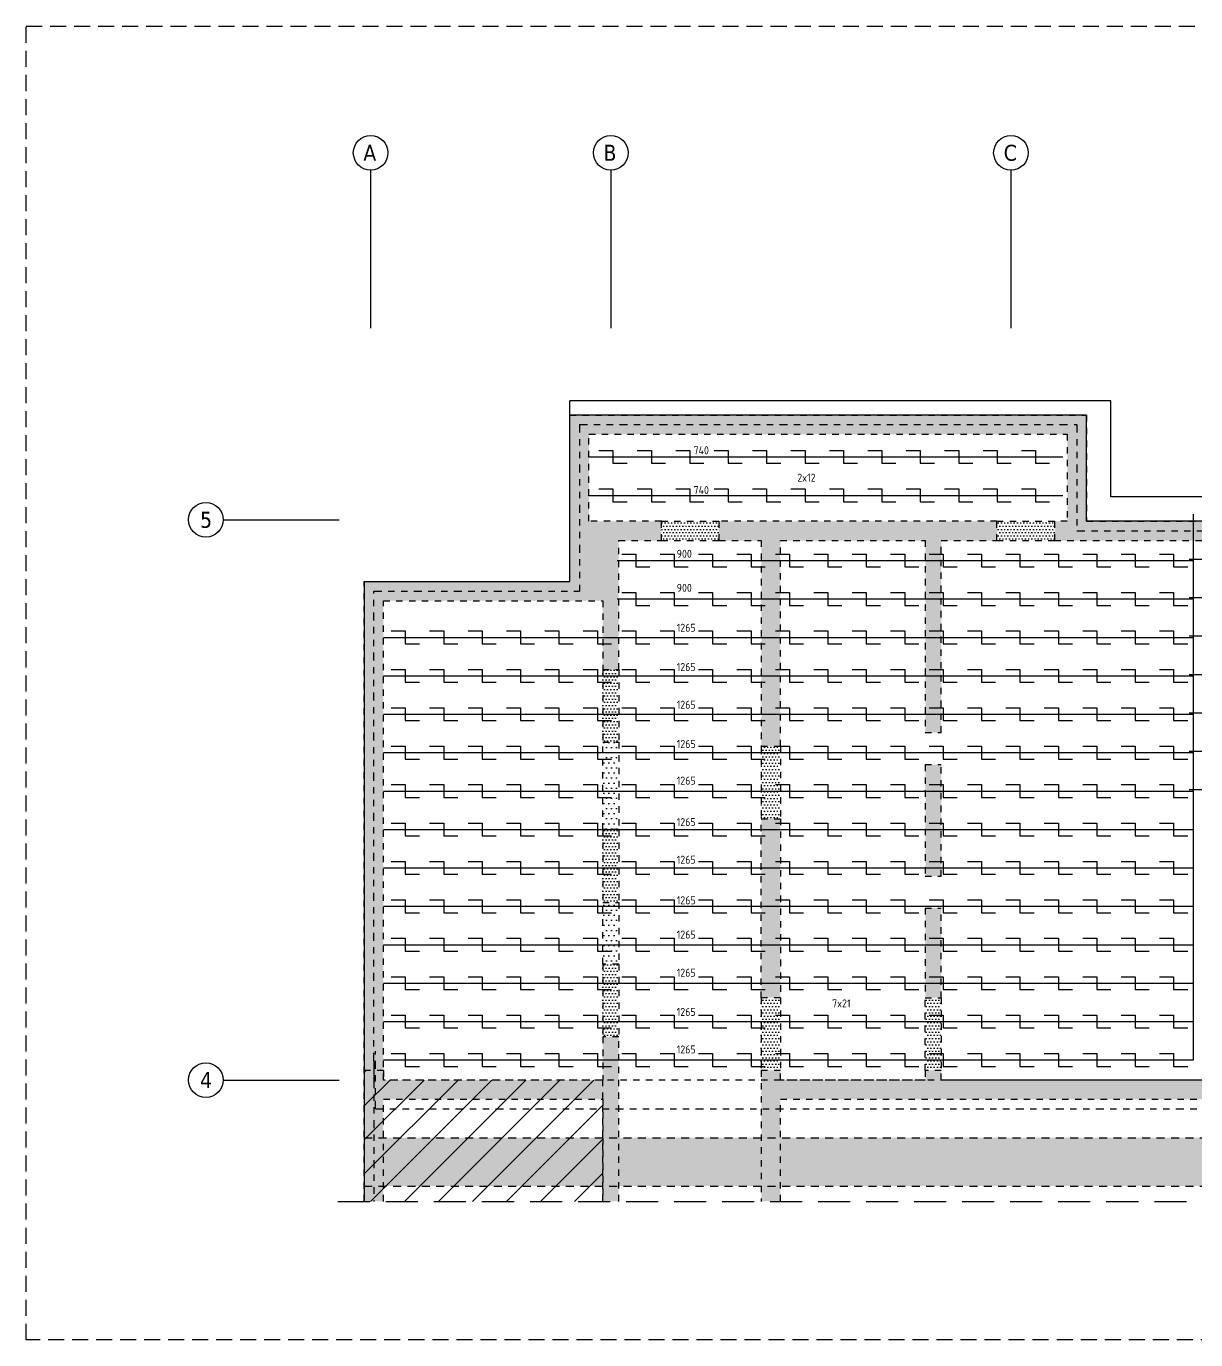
# Model space of a CAD drawing. Extents: x -45 to 98, y -32 to 51.
# Drawn here: x -1.11 to 17.16, y -22.72 to -2.21 of the extents above; entities that cross this region are included whole.
import ezdxf

# ---------------------------------------------------------------- set-up
doc = ezdxf.new("R2010")
doc.units = 0
doc.header["$LTSCALE"] = 0.5
for name, pattern in [('AUSGEZOGEN', [1000.01, 1000, 0.01]), ('DIVIDE2', [0.625, 0.25, -0.125, 0, -0.125, 0, -0.125]), ('DOT', [0.175, 0.05, -0.125]), ('GESTRICHELTX2', [1.5, 1, -0.5]), ('HIDDEN2', [0.187, 0.125, -0.062]), ('STRICHLINIE', [0.75, 0.5, -0.25]), ('VERDECKT', [0.375, 0.25, -0.125])]:
    doc.linetypes.add(name, pattern=pattern)
for name, color, linetype in [('2.UG', 7, 'Continuous'), ('ACHSEN', 7, 'Continuous'), ('AFB', 7, 'Continuous'), ('AFU', 7, 'Continuous'), ('BETON', 7, 'Continuous'), ('Brüstung 2.UG', 7, 'Continuous'), ('DETAIL', 7, 'Continuous'), ('DRUEBER', 7, 'Continuous'), ('grau_hell', 7, 'Continuous'), ('HILFE', 7, 'Continuous'), ('OBJEKT', 7, 'Continuous'), ('RND', 7, 'Continuous'), ('SCHRAFF', 7, 'Continuous'), ('VERDECKT', 7, 'Continuous'), ('Versprung oberseitig', 7, 'Continuous')]:
    doc.layers.add(name, color=color, linetype=linetype)
doc.layers.add('NOPLOT', color=7, linetype='Continuous', plot=False)
doc.styles.add('helv', font='tahoma.ttf')
doc.styles.add('txt', font='isocp.shx')
pattern_1 = [(0, (-77.654074, 452.18361), (0.025, 0.05), [0, -0.05])]
pattern_2 = [(0, (-1.49329, -45.53881), (0.0396875, 0.079375), [0, -0.079375])]

msp = doc.modelspace()

# ---------------------------------------------------------------- hatches: boundary and pattern name
at = {"layer": 'Brüstung 2.UG', "linetype": 'DOT'}
h = msp.add_hatch(dxfattribs=at)
h.set_pattern_fill('DOTS', color=102, scale=0.8, double=1)
h.set_pattern_definition(pattern_1)
h.paths.add_polyline_path([(9.7102, -10.2403), (9.7102, -9.9403), (8.8102, -9.9403), (8.8102, -10.2403)])
h = msp.add_hatch(dxfattribs=at)
h.set_pattern_fill('DOTS', color=102, scale=0.8, double=1)
h.set_pattern_definition(pattern_1)
h.paths.add_polyline_path([(14.2702, -9.9403), (14.0502, -9.9403), (14.0502, -10.2403), (14.2702, -10.2403)])
h.paths.add_polyline_path([(14.9502, -10.2403), (14.9502, -9.9403), (14.2702, -9.9403), (14.2702, -10.2403)])
h = msp.add_hatch(dxfattribs=at)
h.set_pattern_fill('DOTS', color=102, scale=0.8, double=1)
h.set_pattern_definition(pattern_1)
h.paths.add_polyline_path([(7.8952, -13.3903), (8.1452, -13.3903), (8.1452, -12.2553), (7.8952, -12.2553)])
h = msp.add_hatch(dxfattribs=at)
h.set_pattern_fill('DOTS', color=102, scale=0.8, double=1)
h.set_pattern_definition(pattern_1)
h.paths.add_polyline_path([(10.3702, -14.5853), (10.6702, -14.5853), (10.6702, -13.4503), (10.3702, -13.4503)])
h = msp.add_hatch(dxfattribs=at)
h.set_pattern_fill('DOTS', color=102, scale=0.8, double=1)
h.set_pattern_definition(pattern_1)
h.paths.add_polyline_path([(7.8952, -15.8903), (8.1452, -15.8903), (8.1452, -14.7553), (7.8952, -14.7553)])
h = msp.add_hatch(dxfattribs=at)
h.set_pattern_fill('DOTS', color=102, scale=0.8, double=1)
h.set_pattern_definition(pattern_1)
h.paths.add_polyline_path([(7.8952, -17.9903), (8.1452, -17.9903), (8.1452, -16.8553), (7.8952, -16.8553)])
h = msp.add_hatch(dxfattribs=at)
h.set_pattern_fill('DOTS', color=102, scale=0.8, double=1)
h.set_pattern_definition(pattern_1)
h.paths.add_polyline_path([(10.3702, -18.5153), (10.6702, -18.5153), (10.6702, -17.3803), (10.3702, -17.3803)])
h = msp.add_hatch(dxfattribs=at)
h.set_pattern_fill('DOTS', color=102, scale=0.8, double=1)
h.set_pattern_definition(pattern_1)
h.paths.add_polyline_path([(13.1802, -17.3803), (12.9302, -17.3803), (12.9302, -18.5153), (13.1802, -18.5153)])
at = {"layer": 'DRUEBER', "linetype": 'AUSGEZOGEN'}
h = msp.add_hatch(dxfattribs=at)
h.set_pattern_fill('ANSI31', color=8, scale=3, style=0, double=1)
h.set_pattern_definition([(45, (-74.4147, 521.24126), (-0.26516504, 0.26516504), [])])
h.paths.add_polyline_path([(4.1702, -20.5598), (7.8952, -20.5598), (7.8952, -18.6653), (4.4702, -18.6653), (4.4702, -18.5153), (4.1702, -18.5153)])
at = {"layer": 'grau_hell'}
h = msp.add_hatch(color=9, dxfattribs=at)
h.paths.add_polyline_path([(40.9252, -20.3203), (40.1702, -19.5653), (4.1702, -19.5653), (4.1702, -20.3203)])
h.paths.add_polyline_path([(40.1702, -19.5653), (40.9252, -20.3203), (40.9252, -18.6653), (40.1702, -18.6653)])
at = {"layer": 'SCHRAFF', "linetype": 'AUSGEZOGEN'}
h = msp.add_hatch(dxfattribs=at)
h.set_pattern_fill('DOTS', scale=0.05, double=1)
h.set_pattern_definition(pattern_2)
h.paths.add_polyline_path([(38.2202, -9.9403), (38.2202, -7.1653), (39.8702, -7.1653), (39.8702, -9.9403)], flags=16)
h.paths.add_polyline_path([(4.1702, -20.5598), (4.4702, -20.5598), (4.4702, -18.9653), (7.8952, -18.9653), (7.8952, -20.5598), (8.1452, -20.5598), (8.1452, -17.9903), (7.8952, -17.9903), (7.8952, -18.6653), (4.4702, -18.6653), (4.4702, -11.1803), (7.8952, -11.1803), (7.8952, -12.2553), (8.1452, -12.2553), (8.1452, -10.2403), (8.8102, -10.2403), (8.8102, -9.9403), (7.6802, -9.9403), (7.6802, -8.5803), (15.1502, -8.5803), (15.1502, -9.9403), (14.9502, -9.9403), (14.9502, -10.2403), (17.5702, -10.2403), (17.5702, -13.2403), (17.8202, -13.2403), (17.8202, -10.2403), (24.1202, -10.2403), (24.1202, -13.2303), (24.3702, -13.2303), (24.3702, -10.2403), (26.9202, -10.2403), (26.9202, -8.5203), (26.6702, -8.5203), (26.6702, -9.9403), (22.2902, -9.9403), (22.2902, -7.1653), (26.6702, -7.1653), (26.6702, -7.3853), (26.9202, -7.3853), (26.9202, -7.1653), (29.1452, -7.1653), (29.1452, -8.2153), (29.3952, -8.2153), (29.3952, -7.1653), (37.9202, -7.1653), (37.9202, -9.9403), (29.3952, -9.9403), (29.3952, -9.3503), (29.1452, -9.3503), (29.1452, -10.2403), (31.6452, -10.2403), (31.6452, -10.4253), (31.8952, -10.4253), (31.8952, -10.2403), (39.8702, -10.2403), (39.8702, -18.6653), (31.8952, -18.6653), (31.8952, -13.5153), (31.6452, -13.5153), (31.6452, -18.6653), (29.3952, -18.6653), (29.3952, -18.2153), (29.1452, -18.2153), (29.1452, -20.5598), (29.3952, -20.5598), (29.3952, -18.9653), (36.6452, -18.9653), (36.6452, -20.5598), (36.8952, -20.5598), (36.8952, -18.9653), (39.1452, -18.9653), (39.1452, -20.5598), (39.3952, -20.5598), (39.3952, -18.9653), (41.36, -18.9653), (41.36, -18.6653), (40.1702, -18.6653), (40.1702, -6.8653), (21.9902, -6.8653), (21.9902, -9.9403), (15.4502, -9.9403), (15.4502, -8.2803), (7.3802, -8.2803), (7.3802, -10.8803), (4.1702, -10.8803)])
h = msp.add_hatch(dxfattribs=at)
h.set_pattern_fill('DOTS', scale=0.05, double=1)
h.set_pattern_definition(pattern_2)
h.paths.add_polyline_path([(14.0502, -9.9403), (9.7102, -9.9403), (9.7102, -10.2403), (10.3702, -10.2403), (10.3702, -13.4503), (10.6702, -13.4503), (10.6702, -10.2403), (12.9302, -10.2403), (12.9302, -13.2403), (13.1802, -13.2403), (13.1802, -10.2403), (14.0502, -10.2403)])
h.paths.add_polyline_path([(10.6702, -14.5853), (10.3702, -14.5853), (10.3702, -17.3803), (10.6702, -17.3803)])
h.paths.add_polyline_path([(13.1802, -13.7403), (12.9302, -13.7403), (12.9302, -15.4803), (13.1802, -15.4803)])
h.paths.add_polyline_path([(13.1802, -15.9803), (12.9302, -15.9803), (12.9302, -17.3803), (13.1802, -17.3803)])
h = msp.add_hatch(dxfattribs=at)
h.set_pattern_fill('DOTS', scale=0.05, double=1)
h.set_pattern_definition(pattern_2)
h.paths.add_polyline_path([(8.1452, -13.3903), (7.8952, -13.3903), (7.8952, -14.7553), (8.1452, -14.7553)])
h.paths.add_polyline_path([(8.1452, -15.8903), (7.8952, -15.8903), (7.8952, -16.8553), (8.1452, -16.8553)])
h = msp.add_hatch(dxfattribs=at)
h.set_pattern_fill('DOTS', scale=0.05, double=1)
h.set_pattern_definition(pattern_2)
h.paths.add_polyline_path([(18.9802, -18.7905), (18.6396, -18.9653), (18.9802, -18.9653)], flags=17)
h.paths.add_polyline_path([(10.3702, -20.5598), (10.6702, -20.5598), (10.6702, -18.9653), (18.6396, -18.9653), (18.9802, -18.7905), (18.9802, -18.6653), (17.8702, -18.6653), (17.8702, -18.4203), (17.5702, -18.4203), (17.5702, -18.6653), (13.1802, -18.6653), (13.1802, -18.5153), (12.9302, -18.5153), (12.9302, -18.6653), (10.6702, -18.6653), (10.6702, -18.5153), (10.3702, -18.5153)])

# ---------------------------------------------------------------- linework, layer by layer
at = {"layer": '2.UG', "color": 7, "linetype": 'DOT'}
for p, q in [((7.6802, -9.9403), (7.6802, -8.5803)), ((7.6802, -8.5803), (15.1502, -8.5803)), ((15.1502, -8.5803), (15.1502, -9.9403)), ((8.8102, -9.9403), (7.6802, -9.9403)), ((8.8102, -10.2403), (8.8102, -9.9403)), ((15.1502, -9.9403), (14.9502, -9.9403)), ((14.9502, -9.9403), (14.9502, -10.2403)), ((8.1452, -12.2553), (8.1452, -10.2403)), ((8.1452, -10.2403), (8.8102, -10.2403)), ((14.9502, -10.2403), (17.5702, -10.2403)), ((4.4702, -11.1803), (7.8952, -11.1803)), ((7.8952, -11.1803), (7.8952, -12.2553)), ((7.8952, -12.2553), (8.1452, -12.2553)), ((12.9302, -13.2403), (13.1802, -13.2403)), ((12.9302, -13.7403), (13.1802, -13.7403)), ((12.9302, -15.4803), (13.1802, -15.4803)), ((12.9302, -15.9803), (13.1802, -15.9803))]:
    msp.add_line(p, q, dxfattribs=at)
for points in [[(7.3802, -10.8803), (7.3802, -10.8803), (7.3802, -8.2803), (15.4502, -8.2803), (15.4502, -9.9403), (21.9902, -9.9403), (21.9902, -6.8653), (40.1702, -6.8653), (40.1702, -18.6653), (41.36, -18.6653)], [(14.0502, -9.9403), (9.7102, -9.9403), (9.7102, -10.2403), (10.3702, -10.2403), (10.3702, -13.4503), (10.6702, -13.4503), (10.6702, -10.2403), (12.9302, -10.2403), (12.9302, -13.2403)], [(13.1802, -13.2403), (13.1802, -10.2403), (14.0502, -10.2403), (14.0502, -9.9403)], [(4.1702, -10.8803), (7.3802, -10.8803)], [(4.1702, -20.5598), (4.1702, -10.8803)], [(8.1452, -20.5598), (8.1452, -17.9903), (7.8952, -17.9903), (7.8952, -18.6653), (4.4702, -18.6653), (4.4702, -11.1803)], [(12.9302, -13.7403), (12.9302, -15.4803)], [(13.1802, -15.4803), (13.1802, -13.7403)], [(12.9302, -15.9803), (12.9302, -17.3803), (13.1802, -17.3803), (13.1802, -15.9803)], [(10.6702, -20.5598), (10.6702, -18.9653), (18.9802, -18.9653), (18.9802, -18.6653), (17.8702, -18.6653), (17.8702, -18.4203), (17.5702, -18.4203), (17.5702, -18.6653), (13.1802, -18.6653), (13.1802, -18.5153), (12.9302, -18.5153), (12.9302, -18.6653), (10.6702, -18.6653), (10.6702, -18.5153), (10.3702, -18.5153)], [(10.3702, -18.5153), (10.3702, -20.5598)], [(4.4702, -20.5598), (4.4702, -18.9653), (7.8952, -18.9653), (7.8952, -20.5598)]]:
    msp.add_lwpolyline(points, dxfattribs=at)
for points in [[(7.8952, -13.3903), (8.1452, -13.3903), (8.1452, -14.7553), (7.8952, -14.7553)], [(10.3702, -14.5853), (10.6702, -14.5853), (10.6702, -17.3803), (10.3702, -17.3803)], [(7.8952, -15.8903), (8.1452, -15.8903), (8.1452, -16.8553), (7.8952, -16.8553)]]:
    msp.add_lwpolyline(points, close=True, dxfattribs=at)
at = {"layer": 'ACHSEN', "color": 140, "linetype": 'AUSGEZOGEN'}
for p, q in [((4.2702, -4.4562), (4.2702, -6.9222)), ((8.0202, -4.4562), (8.0202, -6.9222)), ((14.2702, -4.4562), (14.2702, -6.9222)), ((1.9679, -9.9153), (3.777, -9.9153)), ((1.9679, -18.6653), (3.777, -18.6653))]:
    msp.add_line(p, q, dxfattribs=at)
at = {"layer": 'ACHSEN', "color": 7, "linetype": 'AUSGEZOGEN'}
for centre in [(4.2702, -4.1857), (8.0202, -4.1857), (14.2702, -4.1857), (1.6974, -9.9153), (1.6974, -18.6653)]:
    msp.add_circle(centre, 0.2705, dxfattribs=at)
at = {"layer": 'AFB', "color": 1, "linetype": 'DIVIDE2'}
for p, q in [((7.5302, -8.4303), (7.5302, -11.0303)), ((7.5302, -8.4303), (15.3002, -8.4303)), ((15.3002, -8.4303), (15.3002, -10.0903)), ((15.3002, -10.0903), (22.1402, -10.0903)), ((4.3202, -11.0303), (7.5302, -11.0303)), ((4.3202, -18.3653), (4.3202, -11.0303)), ((4.3452, -19.1153), (4.3452, -18.2153)), ((4.3202, -18.6653), (4.3202, -20.5598)), ((4.3452, -19.1153), (39.9952, -19.1153))]:
    msp.add_line(p, q, dxfattribs=at)
at = {"layer": 'AFU', "color": 1, "linetype": 'AUSGEZOGEN'}
msp.add_line((4.3202, -18.3653), (4.3202, -18.6653), dxfattribs=at)
at = {"layer": 'BETON', "color": 6, "linetype": 'AUSGEZOGEN'}
for p, q in [((15.4502, -8.2803), (7.3802, -8.2803)), ((7.3802, -10.8803), (7.3802, -8.2803)), ((15.4502, -9.9403), (15.4502, -8.2803)), ((21.9902, -9.9403), (15.4502, -9.9403)), ((4.1702, -10.8803), (4.1702, -20.5598)), ((4.1702, -10.8803), (7.3802, -10.8803))]:
    msp.add_line(p, q, dxfattribs=at)
at = {"layer": 'Brüstung 2.UG', "color": 102, "linetype": 'DOT'}
for p, q in [((8.8102, -9.9403), (9.7102, -9.9403)), ((14.0502, -9.9403), (14.9502, -9.9403)), ((8.8102, -10.2403), (9.7102, -10.2403)), ((14.0502, -10.2403), (14.9502, -10.2403)), ((7.8952, -12.2553), (7.8952, -13.3903)), ((8.1452, -12.2553), (8.1452, -13.3903)), ((10.3702, -13.4503), (10.3702, -14.5853)), ((10.6702, -13.4503), (10.6702, -14.5853)), ((7.8952, -14.7553), (7.8952, -15.8903)), ((8.1452, -14.7553), (8.1452, -15.8903)), ((7.8952, -16.8553), (7.8952, -17.9903)), ((8.1452, -16.8553), (8.1452, -17.9903)), ((10.3702, -17.3803), (10.3702, -18.5153)), ((10.6702, -17.3803), (10.6702, -18.5153)), ((12.9302, -18.5153), (12.9302, -17.3803)), ((13.1802, -17.3803), (13.1802, -18.5153))]:
    msp.add_line(p, q, dxfattribs=at)
at = {"layer": 'DETAIL', "color": 102, "linetype": 'STRICHLINIE'}
msp.add_lwpolyline([(-1.1078, -22.7206), (-1.1078, -2.2096), (41.8587, -2.2096), (41.8587, -22.7206)], close=True, dxfattribs=at)
at = {"layer": 'HILFE', "color": 102, "linetype": 'GESTRICHELTX2'}
msp.add_line((3.7592, -20.5598), (41.36, -20.5598), dxfattribs=at)
at = {"layer": 'NOPLOT', "color": 191, "linetype": 'AUSGEZOGEN'}
msp.add_line((17.1202, -18.3523), (17.1202, -9.8305), dxfattribs=at)
at = {"layer": 'OBJEKT', "color": 7, "linetype": 'AUSGEZOGEN'}
for p, q in [((15.8302, -8.0603), (7.3802, -8.0603)), ((7.3802, -8.2803), (7.3802, -8.0603)), ((15.8302, -9.5603), (15.8302, -8.0603)), ((21.6102, -9.5603), (15.8302, -9.5603))]:
    msp.add_line(p, q, dxfattribs=at)
at = {"layer": 'RND', "color": 1, "linetype": 'AUSGEZOGEN'}
for points in [[(7.6802, -8.9347), (15.0802, -8.9347)], [(7.8338, -8.8347), (8.0538, -8.8347), (8.0538, -9.0347), (8.2738, -9.0347)], [(8.4338, -8.8347), (8.6538, -8.8347), (8.6538, -9.0347), (8.8738, -9.0347)], [(9.0338, -8.8347), (9.2538, -8.8347), (9.2538, -9.0347), (9.4738, -9.0347)], [(9.6338, -8.8347), (9.8538, -8.8347), (9.8538, -9.0347), (10.0738, -9.0347)], [(10.2338, -8.8347), (10.4538, -8.8347), (10.4538, -9.0347), (10.6738, -9.0347)], [(10.8338, -8.8347), (11.0538, -8.8347), (11.0538, -9.0347), (11.2738, -9.0347)], [(11.4338, -8.8347), (11.6538, -8.8347), (11.6538, -9.0347), (11.8738, -9.0347)], [(12.0338, -8.8347), (12.2538, -8.8347), (12.2538, -9.0347), (12.4738, -9.0347)], [(12.6338, -8.8347), (12.8538, -8.8347), (12.8538, -9.0347), (13.0738, -9.0347)], [(13.2338, -8.8347), (13.4538, -8.8347), (13.4538, -9.0347), (13.6738, -9.0347)], [(13.8338, -8.8347), (14.0538, -8.8347), (14.0538, -9.0347), (14.2738, -9.0347)], [(14.4338, -8.8347), (14.6538, -8.8347), (14.6538, -9.0347), (14.8738, -9.0347)], [(7.8338, -9.4347), (8.0538, -9.4347), (8.0538, -9.6347), (8.2738, -9.6347)], [(8.4338, -9.4347), (8.6538, -9.4347), (8.6538, -9.6347), (8.8738, -9.6347)], [(9.0338, -9.4347), (9.2538, -9.4347), (9.2538, -9.6347), (9.4738, -9.6347)], [(9.6338, -9.4347), (9.8538, -9.4347), (9.8538, -9.6347), (10.0738, -9.6347)], [(10.2338, -9.4347), (10.4538, -9.4347), (10.4538, -9.6347), (10.6738, -9.6347)], [(10.8338, -9.4347), (11.0538, -9.4347), (11.0538, -9.6347), (11.2738, -9.6347)], [(11.4338, -9.4347), (11.6538, -9.4347), (11.6538, -9.6347), (11.8738, -9.6347)], [(12.0338, -9.4347), (12.2538, -9.4347), (12.2538, -9.6347), (12.4738, -9.6347)], [(12.6338, -9.4347), (12.8538, -9.4347), (12.8538, -9.6347), (13.0738, -9.6347)], [(13.2338, -9.4347), (13.4538, -9.4347), (13.4538, -9.6347), (13.6738, -9.6347)], [(13.8338, -9.4347), (14.0538, -9.4347), (14.0538, -9.6347), (14.2738, -9.6347)], [(14.4338, -9.4347), (14.6538, -9.4347), (14.6538, -9.6347), (14.8738, -9.6347)], [(7.6802, -9.5347), (15.0802, -9.5347)], [(8.1906, -10.4523), (8.4106, -10.4523), (8.4106, -10.6523), (8.6306, -10.6523)], [(8.7906, -10.4523), (9.0106, -10.4523), (9.0106, -10.6523), (9.2306, -10.6523)], [(9.3906, -10.4523), (9.6106, -10.4523), (9.6106, -10.6523), (9.8306, -10.6523)], [(9.9906, -10.4523), (10.2106, -10.4523), (10.2106, -10.6523), (10.4306, -10.6523)], [(10.5906, -10.4523), (10.8106, -10.4523), (10.8106, -10.6523), (11.0306, -10.6523)], [(11.1906, -10.4523), (11.4106, -10.4523), (11.4106, -10.6523), (11.6306, -10.6523)], [(11.7906, -10.4523), (12.0106, -10.4523), (12.0106, -10.6523), (12.2306, -10.6523)], [(12.3906, -10.4523), (12.6106, -10.4523), (12.6106, -10.6523), (12.8306, -10.6523)], [(12.9906, -10.4523), (13.2106, -10.4523), (13.2106, -10.6523), (13.4306, -10.6523)], [(13.5906, -10.4523), (13.8106, -10.4523), (13.8106, -10.6523), (14.0306, -10.6523)], [(14.1906, -10.4523), (14.4106, -10.4523), (14.4106, -10.6523), (14.6306, -10.6523)], [(14.7906, -10.4523), (15.0106, -10.4523), (15.0106, -10.6523), (15.2306, -10.6523)], [(15.3906, -10.4523), (15.6106, -10.4523), (15.6106, -10.6523), (15.8306, -10.6523)], [(15.9906, -10.4523), (16.2106, -10.4523), (16.2106, -10.6523), (16.4306, -10.6523)], [(16.5906, -10.4523), (16.8106, -10.4523), (16.8106, -10.6523), (17.0306, -10.6523)], [(8.1202, -10.5523), (17.1202, -10.5523)], [(17.0551, -10.5302), (27.3051, -10.5302)], [(8.1906, -11.0523), (8.4106, -11.0523), (8.4106, -11.2523), (8.6306, -11.2523)], [(8.7906, -11.0523), (9.0106, -11.0523), (9.0106, -11.2523), (9.2306, -11.2523)], [(9.3906, -11.0523), (9.6106, -11.0523), (9.6106, -11.2523), (9.8306, -11.2523)], [(9.9906, -11.0523), (10.2106, -11.0523), (10.2106, -11.2523), (10.4306, -11.2523)], [(10.5906, -11.0523), (10.8106, -11.0523), (10.8106, -11.2523), (11.0306, -11.2523)], [(11.1906, -11.0523), (11.4106, -11.0523), (11.4106, -11.2523), (11.6306, -11.2523)], [(11.7906, -11.0523), (12.0106, -11.0523), (12.0106, -11.2523), (12.2306, -11.2523)], [(12.3906, -11.0523), (12.6106, -11.0523), (12.6106, -11.2523), (12.8306, -11.2523)], [(12.9906, -11.0523), (13.2106, -11.0523), (13.2106, -11.2523), (13.4306, -11.2523)], [(13.5906, -11.0523), (13.8106, -11.0523), (13.8106, -11.2523), (14.0306, -11.2523)], [(14.1906, -11.0523), (14.4106, -11.0523), (14.4106, -11.2523), (14.6306, -11.2523)], [(14.7906, -11.0523), (15.0106, -11.0523), (15.0106, -11.2523), (15.2306, -11.2523)], [(15.3906, -11.0523), (15.6106, -11.0523), (15.6106, -11.2523), (15.8306, -11.2523)], [(15.9906, -11.0523), (16.2106, -11.0523), (16.2106, -11.2523), (16.4306, -11.2523)], [(16.5906, -11.0523), (16.8106, -11.0523), (16.8106, -11.2523), (17.0306, -11.2523)], [(8.1202, -11.1523), (17.1202, -11.1523)], [(17.0551, -11.1302), (27.3051, -11.1302)], [(4.5906, -11.6523), (4.8106, -11.6523), (4.8106, -11.8523), (5.0306, -11.8523)], [(5.1906, -11.6523), (5.4106, -11.6523), (5.4106, -11.8523), (5.6306, -11.8523)], [(5.7906, -11.6523), (6.0106, -11.6523), (6.0106, -11.8523), (6.2306, -11.8523)], [(6.3906, -11.6523), (6.6106, -11.6523), (6.6106, -11.8523), (6.8306, -11.8523)], [(6.9906, -11.6523), (7.2106, -11.6523), (7.2106, -11.8523), (7.4306, -11.8523)], [(7.5906, -11.6523), (7.8106, -11.6523), (7.8106, -11.8523), (8.0306, -11.8523)], [(8.1906, -11.6523), (8.4106, -11.6523), (8.4106, -11.8523), (8.6306, -11.8523)], [(8.7906, -11.6523), (9.0106, -11.6523), (9.0106, -11.8523), (9.2306, -11.8523)], [(9.3906, -11.6523), (9.6106, -11.6523), (9.6106, -11.8523), (9.8306, -11.8523)], [(9.9906, -11.6523), (10.2106, -11.6523), (10.2106, -11.8523), (10.4306, -11.8523)], [(10.5906, -11.6523), (10.8106, -11.6523), (10.8106, -11.8523), (11.0306, -11.8523)], [(11.1906, -11.6523), (11.4106, -11.6523), (11.4106, -11.8523), (11.6306, -11.8523)], [(11.7906, -11.6523), (12.0106, -11.6523), (12.0106, -11.8523), (12.2306, -11.8523)], [(12.3906, -11.6523), (12.6106, -11.6523), (12.6106, -11.8523), (12.8306, -11.8523)], [(12.9906, -11.6523), (13.2106, -11.6523), (13.2106, -11.8523), (13.4306, -11.8523)], [(13.5906, -11.6523), (13.8106, -11.6523), (13.8106, -11.8523), (14.0306, -11.8523)], [(14.1906, -11.6523), (14.4106, -11.6523), (14.4106, -11.8523), (14.6306, -11.8523)], [(14.7906, -11.6523), (15.0106, -11.6523), (15.0106, -11.8523), (15.2306, -11.8523)], [(15.3906, -11.6523), (15.6106, -11.6523), (15.6106, -11.8523), (15.8306, -11.8523)], [(15.9906, -11.6523), (16.2106, -11.6523), (16.2106, -11.8523), (16.4306, -11.8523)], [(16.5906, -11.6523), (16.8106, -11.6523), (16.8106, -11.8523), (17.0306, -11.8523)], [(4.4702, -11.7523), (17.1202, -11.7523)], [(17.0551, -11.7302), (27.3051, -11.7302)], [(4.5906, -12.2523), (4.8106, -12.2523), (4.8106, -12.4523), (5.0306, -12.4523)], [(5.1906, -12.2523), (5.4106, -12.2523), (5.4106, -12.4523), (5.6306, -12.4523)], [(5.7906, -12.2523), (6.0106, -12.2523), (6.0106, -12.4523), (6.2306, -12.4523)], [(6.3906, -12.2523), (6.6106, -12.2523), (6.6106, -12.4523), (6.8306, -12.4523)], [(6.9906, -12.2523), (7.2106, -12.2523), (7.2106, -12.4523), (7.4306, -12.4523)], [(7.5906, -12.2523), (7.8106, -12.2523), (7.8106, -12.4523), (8.0306, -12.4523)], [(8.1906, -12.2523), (8.4106, -12.2523), (8.4106, -12.4523), (8.6306, -12.4523)], [(8.7906, -12.2523), (9.0106, -12.2523), (9.0106, -12.4523), (9.2306, -12.4523)], [(9.3906, -12.2523), (9.6106, -12.2523), (9.6106, -12.4523), (9.8306, -12.4523)], [(9.9906, -12.2523), (10.2106, -12.2523), (10.2106, -12.4523), (10.4306, -12.4523)], [(10.5906, -12.2523), (10.8106, -12.2523), (10.8106, -12.4523), (11.0306, -12.4523)], [(11.1906, -12.2523), (11.4106, -12.2523), (11.4106, -12.4523), (11.6306, -12.4523)], [(11.7906, -12.2523), (12.0106, -12.2523), (12.0106, -12.4523), (12.2306, -12.4523)], [(12.3906, -12.2523), (12.6106, -12.2523), (12.6106, -12.4523), (12.8306, -12.4523)], [(12.9906, -12.2523), (13.2106, -12.2523), (13.2106, -12.4523), (13.4306, -12.4523)], [(13.5906, -12.2523), (13.8106, -12.2523), (13.8106, -12.4523), (14.0306, -12.4523)], [(14.1906, -12.2523), (14.4106, -12.2523), (14.4106, -12.4523), (14.6306, -12.4523)], [(14.7906, -12.2523), (15.0106, -12.2523), (15.0106, -12.4523), (15.2306, -12.4523)], [(15.3906, -12.2523), (15.6106, -12.2523), (15.6106, -12.4523), (15.8306, -12.4523)], [(15.9906, -12.2523), (16.2106, -12.2523), (16.2106, -12.4523), (16.4306, -12.4523)], [(16.5906, -12.2523), (16.8106, -12.2523), (16.8106, -12.4523), (17.0306, -12.4523)], [(4.4702, -12.3523), (17.1202, -12.3523)], [(17.0551, -12.3302), (27.3051, -12.3302)], [(4.5906, -12.8523), (4.8106, -12.8523), (4.8106, -13.0523), (5.0306, -13.0523)], [(5.1906, -12.8523), (5.4106, -12.8523), (5.4106, -13.0523), (5.6306, -13.0523)], [(5.7906, -12.8523), (6.0106, -12.8523), (6.0106, -13.0523), (6.2306, -13.0523)], [(6.3906, -12.8523), (6.6106, -12.8523), (6.6106, -13.0523), (6.8306, -13.0523)], [(6.9906, -12.8523), (7.2106, -12.8523), (7.2106, -13.0523), (7.4306, -13.0523)], [(7.5906, -12.8523), (7.8106, -12.8523), (7.8106, -13.0523), (8.0306, -13.0523)], [(8.1906, -12.8523), (8.4106, -12.8523), (8.4106, -13.0523), (8.6306, -13.0523)], [(8.7906, -12.8523), (9.0106, -12.8523), (9.0106, -13.0523), (9.2306, -13.0523)], [(9.3906, -12.8523), (9.6106, -12.8523), (9.6106, -13.0523), (9.8306, -13.0523)], [(9.9906, -12.8523), (10.2106, -12.8523), (10.2106, -13.0523), (10.4306, -13.0523)], [(10.5906, -12.8523), (10.8106, -12.8523), (10.8106, -13.0523), (11.0306, -13.0523)], [(11.1906, -12.8523), (11.4106, -12.8523), (11.4106, -13.0523), (11.6306, -13.0523)], [(11.7906, -12.8523), (12.0106, -12.8523), (12.0106, -13.0523), (12.2306, -13.0523)], [(12.3906, -12.8523), (12.6106, -12.8523), (12.6106, -13.0523), (12.8306, -13.0523)], [(12.9906, -12.8523), (13.2106, -12.8523), (13.2106, -13.0523), (13.4306, -13.0523)], [(13.5906, -12.8523), (13.8106, -12.8523), (13.8106, -13.0523), (14.0306, -13.0523)], [(14.1906, -12.8523), (14.4106, -12.8523), (14.4106, -13.0523), (14.6306, -13.0523)], [(14.7906, -12.8523), (15.0106, -12.8523), (15.0106, -13.0523), (15.2306, -13.0523)], [(15.3906, -12.8523), (15.6106, -12.8523), (15.6106, -13.0523), (15.8306, -13.0523)], [(15.9906, -12.8523), (16.2106, -12.8523), (16.2106, -13.0523), (16.4306, -13.0523)], [(16.5906, -12.8523), (16.8106, -12.8523), (16.8106, -13.0523), (17.0306, -13.0523)], [(4.4702, -12.9523), (17.1202, -12.9523)], [(17.0551, -12.9302), (27.3051, -12.9302)], [(4.5906, -13.4523), (4.8106, -13.4523), (4.8106, -13.6523), (5.0306, -13.6523)], [(5.1906, -13.4523), (5.4106, -13.4523), (5.4106, -13.6523), (5.6306, -13.6523)], [(5.7906, -13.4523), (6.0106, -13.4523), (6.0106, -13.6523), (6.2306, -13.6523)], [(6.3906, -13.4523), (6.6106, -13.4523), (6.6106, -13.6523), (6.8306, -13.6523)], [(6.9906, -13.4523), (7.2106, -13.4523), (7.2106, -13.6523), (7.4306, -13.6523)], [(7.5906, -13.4523), (7.8106, -13.4523), (7.8106, -13.6523), (8.0306, -13.6523)], [(8.1906, -13.4523), (8.4106, -13.4523), (8.4106, -13.6523), (8.6306, -13.6523)], [(8.7906, -13.4523), (9.0106, -13.4523), (9.0106, -13.6523), (9.2306, -13.6523)], [(9.3906, -13.4523), (9.6106, -13.4523), (9.6106, -13.6523), (9.8306, -13.6523)], [(9.9906, -13.4523), (10.2106, -13.4523), (10.2106, -13.6523), (10.4306, -13.6523)], [(10.5906, -13.4523), (10.8106, -13.4523), (10.8106, -13.6523), (11.0306, -13.6523)], [(11.1906, -13.4523), (11.4106, -13.4523), (11.4106, -13.6523), (11.6306, -13.6523)], [(11.7906, -13.4523), (12.0106, -13.4523), (12.0106, -13.6523), (12.2306, -13.6523)], [(12.3906, -13.4523), (12.6106, -13.4523), (12.6106, -13.6523), (12.8306, -13.6523)], [(12.9906, -13.4523), (13.2106, -13.4523), (13.2106, -13.6523), (13.4306, -13.6523)], [(13.5906, -13.4523), (13.8106, -13.4523), (13.8106, -13.6523), (14.0306, -13.6523)], [(14.1906, -13.4523), (14.4106, -13.4523), (14.4106, -13.6523), (14.6306, -13.6523)], [(14.7906, -13.4523), (15.0106, -13.4523), (15.0106, -13.6523), (15.2306, -13.6523)], [(15.3906, -13.4523), (15.6106, -13.4523), (15.6106, -13.6523), (15.8306, -13.6523)], [(15.9906, -13.4523), (16.2106, -13.4523), (16.2106, -13.6523), (16.4306, -13.6523)], [(16.5906, -13.4523), (16.8106, -13.4523), (16.8106, -13.6523), (17.0306, -13.6523)], [(17.0551, -13.5302), (27.3051, -13.5302)], [(4.4702, -13.5523), (17.1202, -13.5523)], [(4.4702, -14.1523), (17.1202, -14.1523)], [(4.5906, -14.0523), (4.8106, -14.0523), (4.8106, -14.2523), (5.0306, -14.2523)], [(5.1906, -14.0523), (5.4106, -14.0523), (5.4106, -14.2523), (5.6306, -14.2523)], [(5.7906, -14.0523), (6.0106, -14.0523), (6.0106, -14.2523), (6.2306, -14.2523)], [(6.3906, -14.0523), (6.6106, -14.0523), (6.6106, -14.2523), (6.8306, -14.2523)], [(6.9906, -14.0523), (7.2106, -14.0523), (7.2106, -14.2523), (7.4306, -14.2523)], [(7.5906, -14.0523), (7.8106, -14.0523), (7.8106, -14.2523), (8.0306, -14.2523)], [(8.1906, -14.0523), (8.4106, -14.0523), (8.4106, -14.2523), (8.6306, -14.2523)], [(8.7906, -14.0523), (9.0106, -14.0523), (9.0106, -14.2523), (9.2306, -14.2523)], [(9.3906, -14.0523), (9.6106, -14.0523), (9.6106, -14.2523), (9.8306, -14.2523)], [(9.9906, -14.0523), (10.2106, -14.0523), (10.2106, -14.2523), (10.4306, -14.2523)], [(10.5906, -14.0523), (10.8106, -14.0523), (10.8106, -14.2523), (11.0306, -14.2523)], [(11.1906, -14.0523), (11.4106, -14.0523), (11.4106, -14.2523), (11.6306, -14.2523)], [(11.7906, -14.0523), (12.0106, -14.0523), (12.0106, -14.2523), (12.2306, -14.2523)], [(12.3906, -14.0523), (12.6106, -14.0523), (12.6106, -14.2523), (12.8306, -14.2523)], [(12.9906, -14.0523), (13.2106, -14.0523), (13.2106, -14.2523), (13.4306, -14.2523)], [(13.5906, -14.0523), (13.8106, -14.0523), (13.8106, -14.2523), (14.0306, -14.2523)], [(14.1906, -14.0523), (14.4106, -14.0523), (14.4106, -14.2523), (14.6306, -14.2523)], [(14.7906, -14.0523), (15.0106, -14.0523), (15.0106, -14.2523), (15.2306, -14.2523)], [(15.3906, -14.0523), (15.6106, -14.0523), (15.6106, -14.2523), (15.8306, -14.2523)], [(15.9906, -14.0523), (16.2106, -14.0523), (16.2106, -14.2523), (16.4306, -14.2523)], [(16.5906, -14.0523), (16.8106, -14.0523), (16.8106, -14.2523), (17.0306, -14.2523)], [(17.0551, -14.1302), (27.3051, -14.1302)], [(4.4702, -14.7523), (17.1202, -14.7523)], [(4.5906, -14.6523), (4.8106, -14.6523), (4.8106, -14.8523), (5.0306, -14.8523)], [(5.1906, -14.6523), (5.4106, -14.6523), (5.4106, -14.8523), (5.6306, -14.8523)], [(5.7906, -14.6523), (6.0106, -14.6523), (6.0106, -14.8523), (6.2306, -14.8523)], [(6.3906, -14.6523), (6.6106, -14.6523), (6.6106, -14.8523), (6.8306, -14.8523)], [(6.9906, -14.6523), (7.2106, -14.6523), (7.2106, -14.8523), (7.4306, -14.8523)], [(7.5906, -14.6523), (7.8106, -14.6523), (7.8106, -14.8523), (8.0306, -14.8523)], [(8.1906, -14.6523), (8.4106, -14.6523), (8.4106, -14.8523), (8.6306, -14.8523)], [(8.7906, -14.6523), (9.0106, -14.6523), (9.0106, -14.8523), (9.2306, -14.8523)], [(9.3906, -14.6523), (9.6106, -14.6523), (9.6106, -14.8523), (9.8306, -14.8523)], [(9.9906, -14.6523), (10.2106, -14.6523), (10.2106, -14.8523), (10.4306, -14.8523)], [(10.5906, -14.6523), (10.8106, -14.6523), (10.8106, -14.8523), (11.0306, -14.8523)], [(11.1906, -14.6523), (11.4106, -14.6523), (11.4106, -14.8523), (11.6306, -14.8523)], [(11.7906, -14.6523), (12.0106, -14.6523), (12.0106, -14.8523), (12.2306, -14.8523)], [(12.3906, -14.6523), (12.6106, -14.6523), (12.6106, -14.8523), (12.8306, -14.8523)], [(12.9906, -14.6523), (13.2106, -14.6523), (13.2106, -14.8523), (13.4306, -14.8523)], [(13.5906, -14.6523), (13.8106, -14.6523), (13.8106, -14.8523), (14.0306, -14.8523)], [(14.1906, -14.6523), (14.4106, -14.6523), (14.4106, -14.8523), (14.6306, -14.8523)], [(14.7906, -14.6523), (15.0106, -14.6523), (15.0106, -14.8523), (15.2306, -14.8523)], [(15.3906, -14.6523), (15.6106, -14.6523), (15.6106, -14.8523), (15.8306, -14.8523)], [(15.9906, -14.6523), (16.2106, -14.6523), (16.2106, -14.8523), (16.4306, -14.8523)], [(16.5906, -14.6523), (16.8106, -14.6523), (16.8106, -14.8523), (17.0306, -14.8523)], [(4.4702, -15.3523), (17.1202, -15.3523)], [(4.5906, -15.2523), (4.8106, -15.2523), (4.8106, -15.4523), (5.0306, -15.4523)], [(5.1906, -15.2523), (5.4106, -15.2523), (5.4106, -15.4523), (5.6306, -15.4523)], [(5.7906, -15.2523), (6.0106, -15.2523), (6.0106, -15.4523), (6.2306, -15.4523)], [(6.3906, -15.2523), (6.6106, -15.2523), (6.6106, -15.4523), (6.8306, -15.4523)], [(6.9906, -15.2523), (7.2106, -15.2523), (7.2106, -15.4523), (7.4306, -15.4523)], [(7.5906, -15.2523), (7.8106, -15.2523), (7.8106, -15.4523), (8.0306, -15.4523)], [(8.1906, -15.2523), (8.4106, -15.2523), (8.4106, -15.4523), (8.6306, -15.4523)], [(8.7906, -15.2523), (9.0106, -15.2523), (9.0106, -15.4523), (9.2306, -15.4523)], [(9.3906, -15.2523), (9.6106, -15.2523), (9.6106, -15.4523), (9.8306, -15.4523)], [(9.9906, -15.2523), (10.2106, -15.2523), (10.2106, -15.4523), (10.4306, -15.4523)], [(10.5906, -15.2523), (10.8106, -15.2523), (10.8106, -15.4523), (11.0306, -15.4523)], [(11.1906, -15.2523), (11.4106, -15.2523), (11.4106, -15.4523), (11.6306, -15.4523)], [(11.7906, -15.2523), (12.0106, -15.2523), (12.0106, -15.4523), (12.2306, -15.4523)], [(12.3906, -15.2523), (12.6106, -15.2523), (12.6106, -15.4523), (12.8306, -15.4523)], [(12.9906, -15.2523), (13.2106, -15.2523), (13.2106, -15.4523), (13.4306, -15.4523)], [(13.5906, -15.2523), (13.8106, -15.2523), (13.8106, -15.4523), (14.0306, -15.4523)], [(14.1906, -15.2523), (14.4106, -15.2523), (14.4106, -15.4523), (14.6306, -15.4523)], [(14.7906, -15.2523), (15.0106, -15.2523), (15.0106, -15.4523), (15.2306, -15.4523)], [(15.3906, -15.2523), (15.6106, -15.2523), (15.6106, -15.4523), (15.8306, -15.4523)], [(15.9906, -15.2523), (16.2106, -15.2523), (16.2106, -15.4523), (16.4306, -15.4523)], [(16.5906, -15.2523), (16.8106, -15.2523), (16.8106, -15.4523), (17.0306, -15.4523)], [(4.4702, -15.9523), (17.1202, -15.9523)], [(4.5906, -15.8523), (4.8106, -15.8523), (4.8106, -16.0523), (5.0306, -16.0523)], [(5.1906, -15.8523), (5.4106, -15.8523), (5.4106, -16.0523), (5.6306, -16.0523)], [(5.7906, -15.8523), (6.0106, -15.8523), (6.0106, -16.0523), (6.2306, -16.0523)], [(6.3906, -15.8523), (6.6106, -15.8523), (6.6106, -16.0523), (6.8306, -16.0523)], [(6.9906, -15.8523), (7.2106, -15.8523), (7.2106, -16.0523), (7.4306, -16.0523)], [(7.5906, -15.8523), (7.8106, -15.8523), (7.8106, -16.0523), (8.0306, -16.0523)], [(8.1906, -15.8523), (8.4106, -15.8523), (8.4106, -16.0523), (8.6306, -16.0523)], [(8.7906, -15.8523), (9.0106, -15.8523), (9.0106, -16.0523), (9.2306, -16.0523)], [(9.3906, -15.8523), (9.6106, -15.8523), (9.6106, -16.0523), (9.8306, -16.0523)], [(9.9906, -15.8523), (10.2106, -15.8523), (10.2106, -16.0523), (10.4306, -16.0523)], [(10.5906, -15.8523), (10.8106, -15.8523), (10.8106, -16.0523), (11.0306, -16.0523)], [(11.1906, -15.8523), (11.4106, -15.8523), (11.4106, -16.0523), (11.6306, -16.0523)], [(11.7906, -15.8523), (12.0106, -15.8523), (12.0106, -16.0523), (12.2306, -16.0523)], [(12.3906, -15.8523), (12.6106, -15.8523), (12.6106, -16.0523), (12.8306, -16.0523)], [(12.9906, -15.8523), (13.2106, -15.8523), (13.2106, -16.0523), (13.4306, -16.0523)], [(13.5906, -15.8523), (13.8106, -15.8523), (13.8106, -16.0523), (14.0306, -16.0523)], [(14.1906, -15.8523), (14.4106, -15.8523), (14.4106, -16.0523), (14.6306, -16.0523)], [(14.7906, -15.8523), (15.0106, -15.8523), (15.0106, -16.0523), (15.2306, -16.0523)], [(15.3906, -15.8523), (15.6106, -15.8523), (15.6106, -16.0523), (15.8306, -16.0523)], [(15.9906, -15.8523), (16.2106, -15.8523), (16.2106, -16.0523), (16.4306, -16.0523)], [(16.5906, -15.8523), (16.8106, -15.8523), (16.8106, -16.0523), (17.0306, -16.0523)], [(4.4702, -16.5523), (17.1202, -16.5523)], [(4.5906, -16.4523), (4.8106, -16.4523), (4.8106, -16.6523), (5.0306, -16.6523)], [(5.1906, -16.4523), (5.4106, -16.4523), (5.4106, -16.6523), (5.6306, -16.6523)], [(5.7906, -16.4523), (6.0106, -16.4523), (6.0106, -16.6523), (6.2306, -16.6523)], [(6.3906, -16.4523), (6.6106, -16.4523), (6.6106, -16.6523), (6.8306, -16.6523)], [(6.9906, -16.4523), (7.2106, -16.4523), (7.2106, -16.6523), (7.4306, -16.6523)], [(7.5906, -16.4523), (7.8106, -16.4523), (7.8106, -16.6523), (8.0306, -16.6523)], [(8.1906, -16.4523), (8.4106, -16.4523), (8.4106, -16.6523), (8.6306, -16.6523)], [(8.7906, -16.4523), (9.0106, -16.4523), (9.0106, -16.6523), (9.2306, -16.6523)], [(9.3906, -16.4523), (9.6106, -16.4523), (9.6106, -16.6523), (9.8306, -16.6523)], [(9.9906, -16.4523), (10.2106, -16.4523), (10.2106, -16.6523), (10.4306, -16.6523)], [(10.5906, -16.4523), (10.8106, -16.4523), (10.8106, -16.6523), (11.0306, -16.6523)], [(11.1906, -16.4523), (11.4106, -16.4523), (11.4106, -16.6523), (11.6306, -16.6523)], [(11.7906, -16.4523), (12.0106, -16.4523), (12.0106, -16.6523), (12.2306, -16.6523)], [(12.3906, -16.4523), (12.6106, -16.4523), (12.6106, -16.6523), (12.8306, -16.6523)], [(12.9906, -16.4523), (13.2106, -16.4523), (13.2106, -16.6523), (13.4306, -16.6523)], [(13.5906, -16.4523), (13.8106, -16.4523), (13.8106, -16.6523), (14.0306, -16.6523)], [(14.1906, -16.4523), (14.4106, -16.4523), (14.4106, -16.6523), (14.6306, -16.6523)], [(14.7906, -16.4523), (15.0106, -16.4523), (15.0106, -16.6523), (15.2306, -16.6523)], [(15.3906, -16.4523), (15.6106, -16.4523), (15.6106, -16.6523), (15.8306, -16.6523)], [(15.9906, -16.4523), (16.2106, -16.4523), (16.2106, -16.6523), (16.4306, -16.6523)], [(16.5906, -16.4523), (16.8106, -16.4523), (16.8106, -16.6523), (17.0306, -16.6523)], [(4.4702, -17.1523), (17.1202, -17.1523)], [(4.5906, -17.0523), (4.8106, -17.0523), (4.8106, -17.2523), (5.0306, -17.2523)], [(5.1906, -17.0523), (5.4106, -17.0523), (5.4106, -17.2523), (5.6306, -17.2523)], [(5.7906, -17.0523), (6.0106, -17.0523), (6.0106, -17.2523), (6.2306, -17.2523)], [(6.3906, -17.0523), (6.6106, -17.0523), (6.6106, -17.2523), (6.8306, -17.2523)], [(6.9906, -17.0523), (7.2106, -17.0523), (7.2106, -17.2523), (7.4306, -17.2523)], [(7.5906, -17.0523), (7.8106, -17.0523), (7.8106, -17.2523), (8.0306, -17.2523)], [(8.1906, -17.0523), (8.4106, -17.0523), (8.4106, -17.2523), (8.6306, -17.2523)], [(8.7906, -17.0523), (9.0106, -17.0523), (9.0106, -17.2523), (9.2306, -17.2523)], [(9.3906, -17.0523), (9.6106, -17.0523), (9.6106, -17.2523), (9.8306, -17.2523)], [(9.9906, -17.0523), (10.2106, -17.0523), (10.2106, -17.2523), (10.4306, -17.2523)], [(10.5906, -17.0523), (10.8106, -17.0523), (10.8106, -17.2523), (11.0306, -17.2523)], [(11.1906, -17.0523), (11.4106, -17.0523), (11.4106, -17.2523), (11.6306, -17.2523)], [(11.7906, -17.0523), (12.0106, -17.0523), (12.0106, -17.2523), (12.2306, -17.2523)], [(12.3906, -17.0523), (12.6106, -17.0523), (12.6106, -17.2523), (12.8306, -17.2523)], [(12.9906, -17.0523), (13.2106, -17.0523), (13.2106, -17.2523), (13.4306, -17.2523)], [(13.5906, -17.0523), (13.8106, -17.0523), (13.8106, -17.2523), (14.0306, -17.2523)], [(14.1906, -17.0523), (14.4106, -17.0523), (14.4106, -17.2523), (14.6306, -17.2523)], [(14.7906, -17.0523), (15.0106, -17.0523), (15.0106, -17.2523), (15.2306, -17.2523)], [(15.3906, -17.0523), (15.6106, -17.0523), (15.6106, -17.2523), (15.8306, -17.2523)], [(15.9906, -17.0523), (16.2106, -17.0523), (16.2106, -17.2523), (16.4306, -17.2523)], [(16.5906, -17.0523), (16.8106, -17.0523), (16.8106, -17.2523), (17.0306, -17.2523)], [(4.4702, -17.7523), (17.1202, -17.7523)], [(4.5906, -17.6523), (4.8106, -17.6523), (4.8106, -17.8523), (5.0306, -17.8523)], [(5.1906, -17.6523), (5.4106, -17.6523), (5.4106, -17.8523), (5.6306, -17.8523)], [(5.7906, -17.6523), (6.0106, -17.6523), (6.0106, -17.8523), (6.2306, -17.8523)], [(6.3906, -17.6523), (6.6106, -17.6523), (6.6106, -17.8523), (6.8306, -17.8523)], [(6.9906, -17.6523), (7.2106, -17.6523), (7.2106, -17.8523), (7.4306, -17.8523)], [(7.5906, -17.6523), (7.8106, -17.6523), (7.8106, -17.8523), (8.0306, -17.8523)], [(8.1906, -17.6523), (8.4106, -17.6523), (8.4106, -17.8523), (8.6306, -17.8523)], [(8.7906, -17.6523), (9.0106, -17.6523), (9.0106, -17.8523), (9.2306, -17.8523)], [(9.3906, -17.6523), (9.6106, -17.6523), (9.6106, -17.8523), (9.8306, -17.8523)], [(9.9906, -17.6523), (10.2106, -17.6523), (10.2106, -17.8523), (10.4306, -17.8523)], [(10.5906, -17.6523), (10.8106, -17.6523), (10.8106, -17.8523), (11.0306, -17.8523)], [(11.1906, -17.6523), (11.4106, -17.6523), (11.4106, -17.8523), (11.6306, -17.8523)], [(11.7906, -17.6523), (12.0106, -17.6523), (12.0106, -17.8523), (12.2306, -17.8523)], [(12.3906, -17.6523), (12.6106, -17.6523), (12.6106, -17.8523), (12.8306, -17.8523)], [(12.9906, -17.6523), (13.2106, -17.6523), (13.2106, -17.8523), (13.4306, -17.8523)], [(13.5906, -17.6523), (13.8106, -17.6523), (13.8106, -17.8523), (14.0306, -17.8523)], [(14.1906, -17.6523), (14.4106, -17.6523), (14.4106, -17.8523), (14.6306, -17.8523)], [(14.7906, -17.6523), (15.0106, -17.6523), (15.0106, -17.8523), (15.2306, -17.8523)], [(15.3906, -17.6523), (15.6106, -17.6523), (15.6106, -17.8523), (15.8306, -17.8523)], [(15.9906, -17.6523), (16.2106, -17.6523), (16.2106, -17.8523), (16.4306, -17.8523)], [(16.5906, -17.6523), (16.8106, -17.6523), (16.8106, -17.8523), (17.0306, -17.8523)], [(4.5906, -18.2523), (4.8106, -18.2523), (4.8106, -18.4523), (5.0306, -18.4523)], [(5.1906, -18.2523), (5.4106, -18.2523), (5.4106, -18.4523), (5.6306, -18.4523)], [(5.7906, -18.2523), (6.0106, -18.2523), (6.0106, -18.4523), (6.2306, -18.4523)], [(6.3906, -18.2523), (6.6106, -18.2523), (6.6106, -18.4523), (6.8306, -18.4523)], [(6.9906, -18.2523), (7.2106, -18.2523), (7.2106, -18.4523), (7.4306, -18.4523)], [(7.5906, -18.2523), (7.8106, -18.2523), (7.8106, -18.4523), (8.0306, -18.4523)], [(8.1906, -18.2523), (8.4106, -18.2523), (8.4106, -18.4523), (8.6306, -18.4523)], [(8.7906, -18.2523), (9.0106, -18.2523), (9.0106, -18.4523), (9.2306, -18.4523)], [(9.3906, -18.2523), (9.6106, -18.2523), (9.6106, -18.4523), (9.8306, -18.4523)], [(9.9906, -18.2523), (10.2106, -18.2523), (10.2106, -18.4523), (10.4306, -18.4523)], [(10.5906, -18.2523), (10.8106, -18.2523), (10.8106, -18.4523), (11.0306, -18.4523)], [(11.1906, -18.2523), (11.4106, -18.2523), (11.4106, -18.4523), (11.6306, -18.4523)], [(11.7906, -18.2523), (12.0106, -18.2523), (12.0106, -18.4523), (12.2306, -18.4523)], [(12.3906, -18.2523), (12.6106, -18.2523), (12.6106, -18.4523), (12.8306, -18.4523)], [(12.9906, -18.2523), (13.2106, -18.2523), (13.2106, -18.4523), (13.4306, -18.4523)], [(13.5906, -18.2523), (13.8106, -18.2523), (13.8106, -18.4523), (14.0306, -18.4523)], [(14.1906, -18.2523), (14.4106, -18.2523), (14.4106, -18.4523), (14.6306, -18.4523)], [(14.7906, -18.2523), (15.0106, -18.2523), (15.0106, -18.4523), (15.2306, -18.4523)], [(15.3906, -18.2523), (15.6106, -18.2523), (15.6106, -18.4523), (15.8306, -18.4523)], [(15.9906, -18.2523), (16.2106, -18.2523), (16.2106, -18.4523), (16.4306, -18.4523)], [(16.5906, -18.2523), (16.8106, -18.2523), (16.8106, -18.4523), (17.0306, -18.4523)], [(4.4702, -18.3523), (17.1202, -18.3523)]]:
    msp.add_lwpolyline(points, dxfattribs=at)
at = {"layer": 'VERDECKT', "color": 7, "linetype": 'VERDECKT'}
for p, q in [((4.1702, -19.5653), (40.1702, -19.5653)), ((4.1702, -20.3203), (40.9252, -20.3203))]:
    msp.add_line(p, q, dxfattribs=at)
at = {"layer": 'Versprung oberseitig', "color": 1, "linetype": 'HIDDEN2'}
for p, q in [((4.4702, -18.5153), (4.1702, -18.5153)), ((4.4702, -18.5153), (4.4702, -18.6653)), ((17.8702, -18.6653), (4.4702, -18.6653)), ((7.8952, -20.5598), (7.8952, -18.6653))]:
    msp.add_line(p, q, dxfattribs=at)

# ---------------------------------------------------------------- texts
at = {"layer": 'ACHSEN', "color": 6, "linetype": 'AUSGEZOGEN', "style": 'helv'}
for s, p in [('A', (4.1562, -4.3101)), ('B', (7.9062, -4.3101)), ('C', (14.1562, -4.3101)), ('5', (1.6068, -10.0415)), ('4', (1.6068, -18.7915))]:
    msp.add_text(s, height=0.25, dxfattribs=at).set_placement(p)
at = {"layer": 'NOPLOT', "color": 191, "linetype": 'Continuous', "style": 'txt'}
for s, p in [('740', (9.3128, -8.8938)), ('2x12', (10.933, -9.3217)), ('740', (9.3128, -9.5151)), ('900', (9.0495, -10.5099)), ('900', (9.0495, -11.0414)), ('1265', (9.0495, -11.6647)), ('1265', (9.0495, -12.2781)), ('1265', (9.0495, -12.866)), ('1265', (9.0495, -13.4794)), ('1265', (9.0495, -14.0522)), ('1265', (9.0495, -14.6997)), ('1265', (9.0495, -15.2875)), ('1265', (9.0495, -15.9211)), ('1265', (9.0495, -16.4566)), ('1265', (9.0495, -17.0516)), ('7x21', (11.477, -17.5307)), ('1265', (9.0495, -17.6636)), ('1265', (9.0495, -18.2502))]:
    msp.add_text(s, height=0.125, dxfattribs=at).set_placement(p)

doc.saveas('drawing.dxf')
